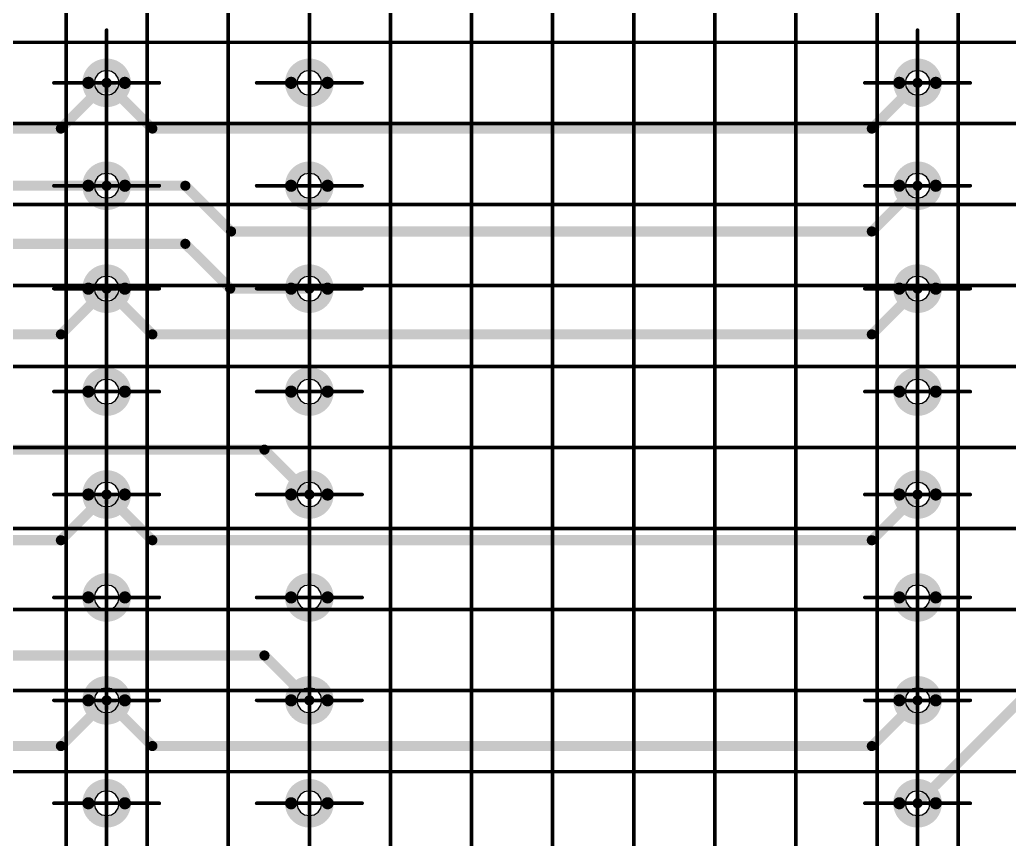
# Model space of a CAD drawing. Header units: millimetres. Extents: x 0 to 841, y 0 to 2540.
# Drawn here: x 732.72 to 781.52, y 2279.67 to 2320.11 of the extents above; entities that cross this region are included whole.
import ezdxf

# ---------------------------------------------------------------- set-up
doc = ezdxf.new("R2010")
doc.units = ezdxf.units.MM
for name, color, linetype in [('Mechanical11', 56, 'Continuous'), ('Mechanical12', 56, 'Continuous'), ('Mechanical7', 56, 'Continuous'), ('Mechanical9', 56, 'Continuous')]:
    doc.layers.add(name, color=color, linetype=linetype)

# ---------------------------------------------------------------- blocks, each defined once
blk = doc.blocks.new('BOASVIEW______B______L_____2__2_32_1_B_3')
at = {"layer": 'Mechanical11'}
for p, q in [((-297.766, -29.875), (-298, -29.828)), ((-298, -29.828), (-298, -30.44)), ((-297.567, -30.007), (-297.766, -29.875)), ((-297.435, -30.206), (-297.567, -30.007)), ((-297.388, -30.44), (-297.435, -30.206)), ((-267.766, -29.875), (-268, -29.828)), ((-268, -29.828), (-268, -30.44)), ((-267.567, -30.007), (-267.766, -29.875)), ((-267.435, -30.206), (-267.567, -30.007)), ((-267.388, -30.44), (-267.435, -30.206)), ((-257.766, -29.875), (-258, -29.828)), ((-258, -29.828), (-258, -30.44)), ((-257.567, -30.007), (-257.766, -29.875)), ((-257.435, -30.206), (-257.567, -30.007)), ((-257.388, -30.44), (-257.435, -30.206)), ((-298, -30.44), (-297.388, -30.44)), ((-298, -30.44), (-298, -31.052)), ((-297.388, -30.44), (-298, -30.44)), ((-297.567, -30.873), (-297.435, -30.674)), ((-297.435, -30.674), (-297.388, -30.44)), ((-268, -30.44), (-267.388, -30.44)), ((-268, -30.44), (-268, -31.052)), ((-267.388, -30.44), (-268, -30.44)), ((-267.567, -30.873), (-267.435, -30.674)), ((-267.435, -30.674), (-267.388, -30.44)), ((-258, -30.44), (-257.388, -30.44)), ((-258, -30.44), (-258, -31.052)), ((-257.388, -30.44), (-258, -30.44)), ((-257.567, -30.873), (-257.435, -30.674)), ((-257.435, -30.674), (-257.388, -30.44)), ((-298, -31.052), (-297.766, -31.005)), ((-297.766, -31.005), (-297.567, -30.873)), ((-268, -31.052), (-267.766, -31.005)), ((-267.766, -31.005), (-267.567, -30.873)), ((-258, -31.052), (-257.766, -31.005)), ((-257.766, -31.005), (-257.567, -30.873)), ((-297.766, -34.955), (-298, -34.908)), ((-298, -34.908), (-298, -35.52)), ((-297.567, -35.087), (-297.766, -34.955)), ((-297.435, -35.286), (-297.567, -35.087)), ((-267.766, -34.955), (-268, -34.908)), ((-268, -34.908), (-268, -35.52)), ((-267.567, -35.087), (-267.766, -34.955)), ((-267.435, -35.286), (-267.567, -35.087)), ((-257.766, -34.955), (-258, -34.908)), ((-258, -34.908), (-258, -35.52)), ((-257.567, -35.087), (-257.766, -34.955)), ((-257.435, -35.286), (-257.567, -35.087)), ((-298, -35.52), (-297.388, -35.52)), ((-298, -35.52), (-298, -36.132)), ((-297.388, -35.52), (-298, -35.52)), ((-297.388, -35.52), (-297.435, -35.286)), ((-297.435, -35.754), (-297.388, -35.52)), ((-268, -35.52), (-267.388, -35.52)), ((-268, -35.52), (-268, -36.132)), ((-267.388, -35.52), (-268, -35.52)), ((-267.388, -35.52), (-267.435, -35.286)), ((-267.435, -35.754), (-267.388, -35.52)), ((-258, -35.52), (-257.388, -35.52)), ((-258, -35.52), (-258, -36.132)), ((-257.388, -35.52), (-258, -35.52)), ((-257.388, -35.52), (-257.435, -35.286)), ((-257.435, -35.754), (-257.388, -35.52)), ((-298, -36.132), (-297.766, -36.085)), ((-297.766, -36.085), (-297.567, -35.953)), ((-297.567, -35.953), (-297.435, -35.754)), ((-268, -36.132), (-267.766, -36.085)), ((-267.766, -36.085), (-267.567, -35.953)), ((-267.567, -35.953), (-267.435, -35.754)), ((-258, -36.132), (-257.766, -36.085)), ((-257.766, -36.085), (-257.567, -35.953)), ((-257.567, -35.953), (-257.435, -35.754)), ((-297.766, -40.035), (-298, -39.988)), ((-298, -39.988), (-298, -40.6)), ((-267.766, -40.035), (-268, -39.988)), ((-268, -39.988), (-268, -40.6)), ((-257.766, -40.035), (-258, -39.988)), ((-258, -39.988), (-258, -40.6)), ((-297.567, -40.167), (-297.766, -40.035)), ((-297.435, -40.366), (-297.567, -40.167)), ((-297.388, -40.6), (-297.435, -40.366)), ((-267.567, -40.167), (-267.766, -40.035)), ((-267.435, -40.366), (-267.567, -40.167)), ((-267.388, -40.6), (-267.435, -40.366)), ((-257.567, -40.167), (-257.766, -40.035)), ((-257.435, -40.366), (-257.567, -40.167)), ((-257.388, -40.6), (-257.435, -40.366)), ((-298, -40.6), (-297.388, -40.6)), ((-298, -40.6), (-298, -41.212)), ((-297.388, -40.6), (-298, -40.6)), ((-297.567, -41.033), (-297.435, -40.834)), ((-297.435, -40.834), (-297.388, -40.6)), ((-268, -40.6), (-267.388, -40.6)), ((-268, -40.6), (-268, -41.212)), ((-267.388, -40.6), (-268, -40.6)), ((-267.567, -41.033), (-267.435, -40.834)), ((-267.435, -40.834), (-267.388, -40.6)), ((-258, -40.6), (-257.388, -40.6)), ((-258, -40.6), (-258, -41.212)), ((-257.388, -40.6), (-258, -40.6)), ((-257.567, -41.033), (-257.435, -40.834)), ((-257.435, -40.834), (-257.388, -40.6)), ((-298, -41.212), (-297.766, -41.165)), ((-297.766, -41.165), (-297.567, -41.033)), ((-268, -41.212), (-267.766, -41.165)), ((-267.766, -41.165), (-267.567, -41.033)), ((-258, -41.212), (-257.766, -41.165)), ((-257.766, -41.165), (-257.567, -41.033)), ((-297.766, -45.115), (-298, -45.068)), ((-298, -45.068), (-298, -45.68)), ((-297.567, -45.247), (-297.766, -45.115)), ((-297.435, -45.446), (-297.567, -45.247)), ((-267.766, -45.115), (-268, -45.068)), ((-268, -45.068), (-268, -45.68)), ((-267.567, -45.247), (-267.766, -45.115)), ((-267.435, -45.446), (-267.567, -45.247)), ((-257.766, -45.115), (-258, -45.068)), ((-258, -45.068), (-258, -45.68)), ((-257.567, -45.247), (-257.766, -45.115)), ((-257.435, -45.446), (-257.567, -45.247)), ((-298, -45.68), (-297.388, -45.68)), ((-298, -45.68), (-298, -46.292)), ((-297.388, -45.68), (-298, -45.68)), ((-297.388, -45.68), (-297.435, -45.446)), ((-297.435, -45.914), (-297.388, -45.68)), ((-268, -45.68), (-267.388, -45.68)), ((-268, -45.68), (-268, -46.292)), ((-267.388, -45.68), (-268, -45.68)), ((-267.388, -45.68), (-267.435, -45.446)), ((-267.435, -45.914), (-267.388, -45.68)), ((-258, -45.68), (-257.388, -45.68)), ((-258, -45.68), (-258, -46.292)), ((-257.388, -45.68), (-258, -45.68)), ((-257.388, -45.68), (-257.435, -45.446)), ((-257.435, -45.914), (-257.388, -45.68)), ((-298, -46.292), (-297.766, -46.245)), ((-297.766, -46.245), (-297.567, -46.113)), ((-297.567, -46.113), (-297.435, -45.914)), ((-268, -46.292), (-267.766, -46.245)), ((-267.766, -46.245), (-267.567, -46.113)), ((-267.567, -46.113), (-267.435, -45.914)), ((-258, -46.292), (-257.766, -46.245)), ((-257.766, -46.245), (-257.567, -46.113)), ((-257.567, -46.113), (-257.435, -45.914)), ((-297.766, -50.195), (-298, -50.148)), ((-298, -50.148), (-298, -50.76)), ((-297.567, -50.327), (-297.766, -50.195)), ((-267.766, -50.195), (-268, -50.148)), ((-268, -50.148), (-268, -50.76)), ((-267.567, -50.327), (-267.766, -50.195)), ((-257.766, -50.195), (-258, -50.148)), ((-258, -50.148), (-258, -50.76)), ((-257.567, -50.327), (-257.766, -50.195)), ((-297.435, -50.526), (-297.567, -50.327)), ((-297.388, -50.76), (-297.435, -50.526)), ((-267.435, -50.526), (-267.567, -50.327)), ((-267.388, -50.76), (-267.435, -50.526)), ((-257.435, -50.526), (-257.567, -50.327)), ((-257.388, -50.76), (-257.435, -50.526)), ((-298, -50.76), (-297.388, -50.76)), ((-298, -50.76), (-298, -51.372)), ((-297.388, -50.76), (-298, -50.76)), ((-297.766, -51.325), (-297.567, -51.193)), ((-297.567, -51.193), (-297.435, -50.994)), ((-297.435, -50.994), (-297.388, -50.76)), ((-268, -50.76), (-267.388, -50.76)), ((-268, -50.76), (-268, -51.372)), ((-267.388, -50.76), (-268, -50.76)), ((-267.766, -51.325), (-267.567, -51.193)), ((-267.567, -51.193), (-267.435, -50.994)), ((-267.435, -50.994), (-267.388, -50.76)), ((-258, -50.76), (-257.388, -50.76)), ((-258, -50.76), (-258, -51.372)), ((-257.388, -50.76), (-258, -50.76)), ((-257.766, -51.325), (-257.567, -51.193)), ((-257.567, -51.193), (-257.435, -50.994)), ((-257.435, -50.994), (-257.388, -50.76)), ((-298, -51.372), (-297.766, -51.325)), ((-268, -51.372), (-267.766, -51.325)), ((-258, -51.372), (-257.766, -51.325)), ((-297.766, -55.275), (-298, -55.228)), ((-298, -55.228), (-298, -55.84)), ((-297.567, -55.407), (-297.766, -55.275)), ((-297.435, -55.606), (-297.567, -55.407)), ((-297.388, -55.84), (-297.435, -55.606)), ((-267.766, -55.275), (-268, -55.228)), ((-268, -55.228), (-268, -55.84)), ((-267.567, -55.407), (-267.766, -55.275)), ((-267.435, -55.606), (-267.567, -55.407)), ((-267.388, -55.84), (-267.435, -55.606)), ((-257.766, -55.275), (-258, -55.228)), ((-258, -55.228), (-258, -55.84)), ((-257.567, -55.407), (-257.766, -55.275)), ((-257.435, -55.606), (-257.567, -55.407)), ((-257.388, -55.84), (-257.435, -55.606)), ((-298, -55.84), (-297.388, -55.84)), ((-298, -55.84), (-298, -56.452)), ((-297.388, -55.84), (-298, -55.84)), ((-297.567, -56.273), (-297.435, -56.074)), ((-297.435, -56.074), (-297.388, -55.84)), ((-268, -55.84), (-267.388, -55.84)), ((-268, -55.84), (-268, -56.452)), ((-267.388, -55.84), (-268, -55.84)), ((-267.567, -56.273), (-267.435, -56.074)), ((-267.435, -56.074), (-267.388, -55.84)), ((-258, -55.84), (-257.388, -55.84)), ((-258, -55.84), (-258, -56.452)), ((-257.388, -55.84), (-258, -55.84)), ((-257.567, -56.273), (-257.435, -56.074)), ((-257.435, -56.074), (-257.388, -55.84)), ((-298, -56.452), (-297.766, -56.405)), ((-297.766, -56.405), (-297.567, -56.273)), ((-268, -56.452), (-267.766, -56.405)), ((-267.766, -56.405), (-267.567, -56.273)), ((-258, -56.452), (-257.766, -56.405)), ((-257.766, -56.405), (-257.567, -56.273)), ((-297.766, -60.355), (-298, -60.308)), ((-298, -60.308), (-298, -60.92)), ((-297.567, -60.487), (-297.766, -60.355)), ((-297.435, -60.686), (-297.567, -60.487)), ((-267.766, -60.355), (-268, -60.308)), ((-268, -60.308), (-268, -60.92)), ((-267.567, -60.487), (-267.766, -60.355)), ((-267.435, -60.686), (-267.567, -60.487)), ((-257.766, -60.355), (-258, -60.308)), ((-258, -60.308), (-258, -60.92)), ((-257.567, -60.487), (-257.766, -60.355)), ((-257.435, -60.686), (-257.567, -60.487)), ((-298, -60.92), (-297.388, -60.92)), ((-298, -60.92), (-298, -61.532)), ((-297.388, -60.92), (-298, -60.92)), ((-297.388, -60.92), (-297.435, -60.686)), ((-297.435, -61.154), (-297.388, -60.92)), ((-268, -60.92), (-267.388, -60.92)), ((-268, -60.92), (-268, -61.532)), ((-267.388, -60.92), (-268, -60.92)), ((-267.388, -60.92), (-267.435, -60.686)), ((-267.435, -61.154), (-267.388, -60.92)), ((-258, -60.92), (-257.388, -60.92)), ((-258, -60.92), (-258, -61.532)), ((-257.388, -60.92), (-258, -60.92)), ((-257.388, -60.92), (-257.435, -60.686)), ((-257.435, -61.154), (-257.388, -60.92)), ((-298, -61.532), (-297.766, -61.485)), ((-297.766, -61.485), (-297.567, -61.353)), ((-297.567, -61.353), (-297.435, -61.154)), ((-268, -61.532), (-267.766, -61.485)), ((-267.766, -61.485), (-267.567, -61.353)), ((-267.567, -61.353), (-267.435, -61.154)), ((-258, -61.532), (-257.766, -61.485)), ((-257.766, -61.485), (-257.567, -61.353)), ((-257.567, -61.353), (-257.435, -61.154)), ((-297.766, -65.435), (-298, -65.388)), ((-298, -65.388), (-298, -66)), ((-267.766, -65.435), (-268, -65.388)), ((-268, -65.388), (-268, -66)), ((-257.766, -65.435), (-258, -65.388)), ((-258, -65.388), (-258, -66)), ((-297.567, -65.567), (-297.766, -65.435)), ((-297.435, -65.766), (-297.567, -65.567)), ((-297.388, -66), (-297.435, -65.766)), ((-267.567, -65.567), (-267.766, -65.435)), ((-267.435, -65.766), (-267.567, -65.567)), ((-267.388, -66), (-267.435, -65.766)), ((-257.567, -65.567), (-257.766, -65.435)), ((-257.435, -65.766), (-257.567, -65.567)), ((-257.388, -66), (-257.435, -65.766)), ((-298, -66), (-297.388, -66)), ((-298, -66), (-298, -66.612)), ((-297.388, -66), (-298, -66)), ((-297.567, -66.433), (-297.435, -66.234)), ((-297.435, -66.234), (-297.388, -66)), ((-268, -66), (-267.388, -66)), ((-268, -66), (-268, -66.612)), ((-267.388, -66), (-268, -66)), ((-267.567, -66.433), (-267.435, -66.234)), ((-267.435, -66.234), (-267.388, -66)), ((-258, -66), (-257.388, -66)), ((-258, -66), (-258, -66.612)), ((-257.388, -66), (-258, -66)), ((-257.567, -66.433), (-257.435, -66.234)), ((-257.435, -66.234), (-257.388, -66)), ((-298, -66.612), (-297.766, -66.565)), ((-297.766, -66.565), (-297.567, -66.433)), ((-268, -66.612), (-267.766, -66.565)), ((-267.766, -66.565), (-267.567, -66.433)), ((-258, -66.612), (-257.766, -66.565)), ((-257.766, -66.565), (-257.567, -66.433))]:
    blk.add_line(p, q, dxfattribs=at)
at = {"layer": 'Mechanical12'}
for p, q in [((-298.565, -30.206), (-298.612, -30.44)), ((-298.433, -30.007), (-298.565, -30.206)), ((-298.234, -29.875), (-298.433, -30.007)), ((-298, -29.828), (-298.234, -29.875)), ((-298, -30.44), (-298, -29.828)), ((-268.565, -30.206), (-268.612, -30.44)), ((-268.433, -30.007), (-268.565, -30.206)), ((-268.234, -29.875), (-268.433, -30.007)), ((-268, -29.828), (-268.234, -29.875)), ((-268, -30.44), (-268, -29.828)), ((-258.565, -30.206), (-258.612, -30.44)), ((-258.433, -30.007), (-258.565, -30.206)), ((-258.234, -29.875), (-258.433, -30.007)), ((-258, -29.828), (-258.234, -29.875)), ((-258, -30.44), (-258, -29.828)), ((-298.612, -30.44), (-298, -30.44)), ((-298, -30.44), (-298.612, -30.44)), ((-298.612, -30.44), (-298.565, -30.674)), ((-298.565, -30.674), (-298.433, -30.873)), ((-298, -31.052), (-298, -30.44)), ((-268.612, -30.44), (-268, -30.44)), ((-268, -30.44), (-268.612, -30.44)), ((-268.612, -30.44), (-268.565, -30.674)), ((-268.565, -30.674), (-268.433, -30.873)), ((-268, -31.052), (-268, -30.44)), ((-258.612, -30.44), (-258, -30.44)), ((-258, -30.44), (-258.612, -30.44)), ((-258.612, -30.44), (-258.565, -30.674)), ((-258.565, -30.674), (-258.433, -30.873)), ((-258, -31.052), (-258, -30.44)), ((-298.433, -30.873), (-298.234, -31.005)), ((-298.234, -31.005), (-298, -31.052)), ((-268.433, -30.873), (-268.234, -31.005)), ((-268.234, -31.005), (-268, -31.052)), ((-258.433, -30.873), (-258.234, -31.005)), ((-258.234, -31.005), (-258, -31.052)), ((-298.433, -35.087), (-298.565, -35.286)), ((-298.234, -34.955), (-298.433, -35.087)), ((-298, -34.908), (-298.234, -34.955)), ((-298, -35.52), (-298, -34.908)), ((-268.433, -35.087), (-268.565, -35.286)), ((-268.234, -34.955), (-268.433, -35.087)), ((-268, -34.908), (-268.234, -34.955)), ((-268, -35.52), (-268, -34.908)), ((-258.433, -35.087), (-258.565, -35.286)), ((-258.234, -34.955), (-258.433, -35.087)), ((-258, -34.908), (-258.234, -34.955)), ((-258, -35.52), (-258, -34.908)), ((-298.565, -35.286), (-298.612, -35.52)), ((-298.612, -35.52), (-298, -35.52)), ((-298, -35.52), (-298.612, -35.52)), ((-298.612, -35.52), (-298.565, -35.754)), ((-298, -36.132), (-298, -35.52)), ((-268.565, -35.286), (-268.612, -35.52)), ((-268.612, -35.52), (-268, -35.52)), ((-268, -35.52), (-268.612, -35.52)), ((-268.612, -35.52), (-268.565, -35.754)), ((-268, -36.132), (-268, -35.52)), ((-258.565, -35.286), (-258.612, -35.52)), ((-258.612, -35.52), (-258, -35.52)), ((-258, -35.52), (-258.612, -35.52)), ((-258.612, -35.52), (-258.565, -35.754)), ((-258, -36.132), (-258, -35.52)), ((-298.565, -35.754), (-298.433, -35.953)), ((-298.433, -35.953), (-298.234, -36.085)), ((-298.234, -36.085), (-298, -36.132)), ((-268.565, -35.754), (-268.433, -35.953)), ((-268.433, -35.953), (-268.234, -36.085)), ((-268.234, -36.085), (-268, -36.132)), ((-258.565, -35.754), (-258.433, -35.953)), ((-258.433, -35.953), (-258.234, -36.085)), ((-258.234, -36.085), (-258, -36.132)), ((-298, -39.988), (-298.234, -40.035)), ((-298, -40.6), (-298, -39.988)), ((-268, -39.988), (-268.234, -40.035)), ((-268, -40.6), (-268, -39.988)), ((-258, -39.988), (-258.234, -40.035)), ((-258, -40.6), (-258, -39.988)), ((-298.565, -40.366), (-298.612, -40.6)), ((-298.433, -40.167), (-298.565, -40.366)), ((-298.234, -40.035), (-298.433, -40.167)), ((-268.565, -40.366), (-268.612, -40.6)), ((-268.433, -40.167), (-268.565, -40.366)), ((-268.234, -40.035), (-268.433, -40.167)), ((-258.565, -40.366), (-258.612, -40.6)), ((-258.433, -40.167), (-258.565, -40.366)), ((-258.234, -40.035), (-258.433, -40.167)), ((-298.612, -40.6), (-298, -40.6)), ((-298, -40.6), (-298.612, -40.6)), ((-298.612, -40.6), (-298.565, -40.834)), ((-298.565, -40.834), (-298.433, -41.033)), ((-298, -41.212), (-298, -40.6)), ((-268.612, -40.6), (-268, -40.6)), ((-268, -40.6), (-268.612, -40.6)), ((-268.612, -40.6), (-268.565, -40.834)), ((-268.565, -40.834), (-268.433, -41.033)), ((-268, -41.212), (-268, -40.6)), ((-258.612, -40.6), (-258, -40.6)), ((-258, -40.6), (-258.612, -40.6)), ((-258.612, -40.6), (-258.565, -40.834)), ((-258.565, -40.834), (-258.433, -41.033)), ((-258, -41.212), (-258, -40.6)), ((-298.433, -41.033), (-298.234, -41.165)), ((-298.234, -41.165), (-298, -41.212)), ((-268.433, -41.033), (-268.234, -41.165)), ((-268.234, -41.165), (-268, -41.212)), ((-258.433, -41.033), (-258.234, -41.165)), ((-258.234, -41.165), (-258, -41.212)), ((-298.433, -45.247), (-298.565, -45.446)), ((-298.234, -45.115), (-298.433, -45.247)), ((-298, -45.068), (-298.234, -45.115)), ((-298, -45.68), (-298, -45.068)), ((-268.433, -45.247), (-268.565, -45.446)), ((-268.234, -45.115), (-268.433, -45.247)), ((-268, -45.068), (-268.234, -45.115)), ((-268, -45.68), (-268, -45.068)), ((-258.433, -45.247), (-258.565, -45.446)), ((-258.234, -45.115), (-258.433, -45.247)), ((-258, -45.068), (-258.234, -45.115)), ((-258, -45.68), (-258, -45.068)), ((-298.565, -45.446), (-298.612, -45.68)), ((-298.612, -45.68), (-298, -45.68)), ((-298, -45.68), (-298.612, -45.68)), ((-298.612, -45.68), (-298.565, -45.914)), ((-298, -46.292), (-298, -45.68)), ((-268.565, -45.446), (-268.612, -45.68)), ((-268.612, -45.68), (-268, -45.68)), ((-268, -45.68), (-268.612, -45.68)), ((-268.612, -45.68), (-268.565, -45.914)), ((-268, -46.292), (-268, -45.68)), ((-258.565, -45.446), (-258.612, -45.68)), ((-258.612, -45.68), (-258, -45.68)), ((-258, -45.68), (-258.612, -45.68)), ((-258.612, -45.68), (-258.565, -45.914)), ((-258, -46.292), (-258, -45.68)), ((-298.565, -45.914), (-298.433, -46.113)), ((-298.433, -46.113), (-298.234, -46.245)), ((-298.234, -46.245), (-298, -46.292)), ((-268.565, -45.914), (-268.433, -46.113)), ((-268.433, -46.113), (-268.234, -46.245)), ((-268.234, -46.245), (-268, -46.292)), ((-258.565, -45.914), (-258.433, -46.113)), ((-258.433, -46.113), (-258.234, -46.245)), ((-258.234, -46.245), (-258, -46.292)), ((-298.234, -50.195), (-298.433, -50.327)), ((-298, -50.148), (-298.234, -50.195)), ((-298, -50.76), (-298, -50.148)), ((-268.234, -50.195), (-268.433, -50.327)), ((-268, -50.148), (-268.234, -50.195)), ((-268, -50.76), (-268, -50.148)), ((-258.234, -50.195), (-258.433, -50.327)), ((-258, -50.148), (-258.234, -50.195)), ((-258, -50.76), (-258, -50.148)), ((-298.565, -50.526), (-298.612, -50.76)), ((-298.433, -50.327), (-298.565, -50.526)), ((-268.565, -50.526), (-268.612, -50.76)), ((-268.433, -50.327), (-268.565, -50.526)), ((-258.565, -50.526), (-258.612, -50.76)), ((-258.433, -50.327), (-258.565, -50.526)), ((-298.612, -50.76), (-298, -50.76)), ((-298, -50.76), (-298.612, -50.76)), ((-298.612, -50.76), (-298.565, -50.994)), ((-298.565, -50.994), (-298.433, -51.193)), ((-298.433, -51.193), (-298.234, -51.325)), ((-298, -51.372), (-298, -50.76)), ((-268.612, -50.76), (-268, -50.76)), ((-268, -50.76), (-268.612, -50.76)), ((-268.612, -50.76), (-268.565, -50.994)), ((-268.565, -50.994), (-268.433, -51.193)), ((-268.433, -51.193), (-268.234, -51.325)), ((-268, -51.372), (-268, -50.76)), ((-258.612, -50.76), (-258, -50.76)), ((-258, -50.76), (-258.612, -50.76)), ((-258.612, -50.76), (-258.565, -50.994)), ((-258.565, -50.994), (-258.433, -51.193)), ((-258.433, -51.193), (-258.234, -51.325)), ((-258, -51.372), (-258, -50.76)), ((-298.234, -51.325), (-298, -51.372)), ((-268.234, -51.325), (-268, -51.372)), ((-258.234, -51.325), (-258, -51.372)), ((-298.565, -55.606), (-298.612, -55.84)), ((-298.433, -55.407), (-298.565, -55.606)), ((-298.234, -55.275), (-298.433, -55.407)), ((-298, -55.228), (-298.234, -55.275)), ((-298, -55.84), (-298, -55.228)), ((-268.565, -55.606), (-268.612, -55.84)), ((-268.433, -55.407), (-268.565, -55.606)), ((-268.234, -55.275), (-268.433, -55.407)), ((-268, -55.228), (-268.234, -55.275)), ((-268, -55.84), (-268, -55.228)), ((-258.565, -55.606), (-258.612, -55.84)), ((-258.433, -55.407), (-258.565, -55.606)), ((-258.234, -55.275), (-258.433, -55.407)), ((-258, -55.228), (-258.234, -55.275)), ((-258, -55.84), (-258, -55.228)), ((-298.612, -55.84), (-298, -55.84)), ((-298, -55.84), (-298.612, -55.84)), ((-298.612, -55.84), (-298.565, -56.074)), ((-298.565, -56.074), (-298.433, -56.273)), ((-298, -56.452), (-298, -55.84)), ((-268.612, -55.84), (-268, -55.84)), ((-268, -55.84), (-268.612, -55.84)), ((-268.612, -55.84), (-268.565, -56.074)), ((-268.565, -56.074), (-268.433, -56.273)), ((-268, -56.452), (-268, -55.84)), ((-258.612, -55.84), (-258, -55.84)), ((-258, -55.84), (-258.612, -55.84)), ((-258.612, -55.84), (-258.565, -56.074)), ((-258.565, -56.074), (-258.433, -56.273)), ((-258, -56.452), (-258, -55.84)), ((-298.433, -56.273), (-298.234, -56.405)), ((-298.234, -56.405), (-298, -56.452)), ((-268.433, -56.273), (-268.234, -56.405)), ((-268.234, -56.405), (-268, -56.452)), ((-258.433, -56.273), (-258.234, -56.405)), ((-258.234, -56.405), (-258, -56.452)), ((-298.433, -60.487), (-298.565, -60.686)), ((-298.234, -60.355), (-298.433, -60.487)), ((-298, -60.308), (-298.234, -60.355)), ((-298, -60.92), (-298, -60.308)), ((-268.433, -60.487), (-268.565, -60.686)), ((-268.234, -60.355), (-268.433, -60.487)), ((-268, -60.308), (-268.234, -60.355)), ((-268, -60.92), (-268, -60.308)), ((-258.433, -60.487), (-258.565, -60.686)), ((-258.234, -60.355), (-258.433, -60.487)), ((-258, -60.308), (-258.234, -60.355)), ((-258, -60.92), (-258, -60.308)), ((-298.565, -60.686), (-298.612, -60.92)), ((-298.612, -60.92), (-298, -60.92)), ((-298, -60.92), (-298.612, -60.92)), ((-298.612, -60.92), (-298.565, -61.154)), ((-298, -61.532), (-298, -60.92)), ((-268.565, -60.686), (-268.612, -60.92)), ((-268.612, -60.92), (-268, -60.92)), ((-268, -60.92), (-268.612, -60.92)), ((-268.612, -60.92), (-268.565, -61.154)), ((-268, -61.532), (-268, -60.92)), ((-258.565, -60.686), (-258.612, -60.92)), ((-258.612, -60.92), (-258, -60.92)), ((-258, -60.92), (-258.612, -60.92)), ((-258.612, -60.92), (-258.565, -61.154)), ((-258, -61.532), (-258, -60.92)), ((-298.565, -61.154), (-298.433, -61.353)), ((-298.433, -61.353), (-298.234, -61.485)), ((-298.234, -61.485), (-298, -61.532)), ((-268.565, -61.154), (-268.433, -61.353)), ((-268.433, -61.353), (-268.234, -61.485)), ((-268.234, -61.485), (-268, -61.532)), ((-258.565, -61.154), (-258.433, -61.353)), ((-258.433, -61.353), (-258.234, -61.485)), ((-258.234, -61.485), (-258, -61.532)), ((-298, -65.388), (-298.234, -65.435)), ((-298, -66), (-298, -65.388)), ((-268, -65.388), (-268.234, -65.435)), ((-268, -66), (-268, -65.388)), ((-258, -65.388), (-258.234, -65.435)), ((-258, -66), (-258, -65.388)), ((-298.565, -65.766), (-298.612, -66)), ((-298.433, -65.567), (-298.565, -65.766)), ((-298.234, -65.435), (-298.433, -65.567)), ((-268.565, -65.766), (-268.612, -66)), ((-268.433, -65.567), (-268.565, -65.766)), ((-268.234, -65.435), (-268.433, -65.567)), ((-258.565, -65.766), (-258.612, -66)), ((-258.433, -65.567), (-258.565, -65.766)), ((-258.234, -65.435), (-258.433, -65.567)), ((-298.612, -66), (-298, -66)), ((-298, -66), (-298.612, -66)), ((-298.612, -66), (-298.565, -66.234)), ((-298.565, -66.234), (-298.433, -66.433)), ((-298, -66.612), (-298, -66)), ((-268.612, -66), (-268, -66)), ((-268, -66), (-268.612, -66)), ((-268.612, -66), (-268.565, -66.234)), ((-268.565, -66.234), (-268.433, -66.433)), ((-268, -66.612), (-268, -66)), ((-258.612, -66), (-258, -66)), ((-258, -66), (-258.612, -66)), ((-258.612, -66), (-258.565, -66.234)), ((-258.565, -66.234), (-258.433, -66.433)), ((-258, -66.612), (-258, -66)), ((-298.433, -66.433), (-298.234, -66.565)), ((-298.234, -66.565), (-298, -66.612)), ((-268.433, -66.433), (-268.234, -66.565)), ((-268.234, -66.565), (-268, -66.612)), ((-258.433, -66.433), (-258.234, -66.565)), ((-258.234, -66.565), (-258, -66.612))]:
    blk.add_line(p, q, dxfattribs=at)
for points, const_width in [([(-297.1, -30.44, 1), (-298.9, -30.44, 1)], 0.6), ([(-267.1, -30.44, 1), (-268.9, -30.44, 1)], 0.6), ([(-257.1, -30.44, 1), (-258.9, -30.44, 1)], 0.6), ([(-299.05, -30.44, 1), (-298.75, -30.44, 1)], 0.3), ([(-298.125, -30.44, 1), (-297.875, -30.44, 1)], 0.25), ([(-297.25, -30.44, 1), (-296.95, -30.44, 1)], 0.3), ([(-269.05, -30.44, 1), (-268.75, -30.44, 1)], 0.3), ([(-267.25, -30.44, 1), (-266.95, -30.44, 1)], 0.3), ([(-259.05, -30.44, 1), (-258.75, -30.44, 1)], 0.3), ([(-257.25, -30.44, 1), (-256.95, -30.44, 1)], 0.3), ([(-295.869, -33.264, 1), (-295.619, -33.264, 1)], 0.25), ([(-295.869, -33.264, 1), (-295.619, -33.264, 1)], 0.25), ([(-260.381, -33.264, 1), (-260.131, -33.264, 1)], 0.25), ([(-260.381, -33.264, 1), (-260.131, -33.264, 1)], 0.25), ([(-255.869, -33.264, 1), (-255.619, -33.264, 1)], 0.25), ([(-255.869, -33.264, 1), (-255.619, -33.264, 1)], 0.25), ([(-297.1, -35.52, 1), (-298.9, -35.52, 1)], 0.6), ([(-267.1, -35.52, 1), (-268.9, -35.52, 1)], 0.6), ([(-257.1, -35.52, 1), (-258.9, -35.52, 1)], 0.6), ([(-299.05, -35.52, 1), (-298.75, -35.52, 1)], 0.3), ([(-298.125, -35.52, 1), (-297.875, -35.52, 1)], 0.25), ([(-297.25, -35.52, 1), (-296.95, -35.52, 1)], 0.3), ([(-269.05, -35.52, 1), (-268.75, -35.52, 1)], 0.3), ([(-268.125, -35.52, 1), (-267.875, -35.52, 1)], 0.25), ([(-267.25, -35.52, 1), (-266.95, -35.52, 1)], 0.3), ([(-259.05, -35.52, 1), (-258.75, -35.52, 1)], 0.3), ([(-258.125, -35.52, 1), (-257.875, -35.52, 1)], 0.25), ([(-258.125, -35.52, 1), (-257.875, -35.52, 1)], 0.25), ([(-257.25, -35.52, 1), (-256.95, -35.52, 1)], 0.3), ([(-265.911, -37.734, 1), (-265.661, -37.734, 1)], 0.25), ([(-265.911, -37.734, 1), (-265.661, -37.734, 1)], 0.25), ([(-297.1, -40.6, 1), (-298.9, -40.6, 1)], 0.6), ([(-267.1, -40.6, 1), (-268.9, -40.6, 1)], 0.6), ([(-257.1, -40.6, 1), (-258.9, -40.6, 1)], 0.6), ([(-299.05, -40.6, 1), (-298.75, -40.6, 1)], 0.3), ([(-297.25, -40.6, 1), (-296.95, -40.6, 1)], 0.3), ([(-269.05, -40.6, 1), (-268.75, -40.6, 1)], 0.3), ([(-267.25, -40.6, 1), (-266.95, -40.6, 1)], 0.3), ([(-259.05, -40.6, 1), (-258.75, -40.6, 1)], 0.3), ([(-257.25, -40.6, 1), (-256.95, -40.6, 1)], 0.3), ([(-295.869, -43.424, 1), (-295.619, -43.424, 1)], 0.25), ([(-295.869, -43.424, 1), (-295.619, -43.424, 1)], 0.25), ([(-260.381, -43.424, 1), (-260.131, -43.424, 1)], 0.25), ([(-260.381, -43.424, 1), (-260.131, -43.424, 1)], 0.25), ([(-255.869, -43.424, 1), (-255.619, -43.424, 1)], 0.25), ([(-255.869, -43.424, 1), (-255.619, -43.424, 1)], 0.25), ([(-297.1, -45.68, 1), (-298.9, -45.68, 1)], 0.6), ([(-267.1, -45.68, 1), (-268.9, -45.68, 1)], 0.6), ([(-257.1, -45.68, 1), (-258.9, -45.68, 1)], 0.6), ([(-299.05, -45.68, 1), (-298.75, -45.68, 1)], 0.3), ([(-297.25, -45.68, 1), (-296.95, -45.68, 1)], 0.3), ([(-269.05, -45.68, 1), (-268.75, -45.68, 1)], 0.3), ([(-267.25, -45.68, 1), (-266.95, -45.68, 1)], 0.3), ([(-259.05, -45.68, 1), (-258.75, -45.68, 1)], 0.3), ([(-257.25, -45.68, 1), (-256.95, -45.68, 1)], 0.3), ([(-298.125, -45.68, 1), (-297.875, -45.68, 1)], 0.25), ([(-268.125, -45.68, 1), (-267.875, -45.68, 1)], 0.25), ([(-258.125, -45.68, 1), (-257.875, -45.68, 1)], 0.25), ([(-258.125, -45.68, 1), (-257.875, -45.68, 1)], 0.25), ([(-265.911, -47.894, 1), (-265.661, -47.894, 1)], 0.25), ([(-265.911, -47.894, 1), (-265.661, -47.894, 1)], 0.25), ([(-297.1, -50.76, 1), (-298.9, -50.76, 1)], 0.6), ([(-267.1, -50.76, 1), (-268.9, -50.76, 1)], 0.6), ([(-257.1, -50.76, 1), (-258.9, -50.76, 1)], 0.6), ([(-299.05, -50.76, 1), (-298.75, -50.76, 1)], 0.3), ([(-297.25, -50.76, 1), (-296.95, -50.76, 1)], 0.3), ([(-269.05, -50.76, 1), (-268.75, -50.76, 1)], 0.3), ([(-267.25, -50.76, 1), (-266.95, -50.76, 1)], 0.3), ([(-259.05, -50.76, 1), (-258.75, -50.76, 1)], 0.3), ([(-257.25, -50.76, 1), (-256.95, -50.76, 1)], 0.3), ([(-295.869, -53.584, 1), (-295.619, -53.584, 1)], 0.25), ([(-295.869, -53.584, 1), (-295.619, -53.584, 1)], 0.25), ([(-260.381, -53.584, 1), (-260.131, -53.584, 1)], 0.25), ([(-260.381, -53.584, 1), (-260.131, -53.584, 1)], 0.25), ([(-255.869, -53.584, 1), (-255.619, -53.584, 1)], 0.25), ([(-255.869, -53.584, 1), (-255.619, -53.584, 1)], 0.25), ([(-297.1, -55.84, 1), (-298.9, -55.84, 1)], 0.6), ([(-267.1, -55.84, 1), (-268.9, -55.84, 1)], 0.6), ([(-257.1, -55.84, 1), (-258.9, -55.84, 1)], 0.6), ([(-299.05, -55.84, 1), (-298.75, -55.84, 1)], 0.3), ([(-298.125, -55.84, 1), (-297.875, -55.84, 1)], 0.25), ([(-297.25, -55.84, 1), (-296.95, -55.84, 1)], 0.3), ([(-269.05, -55.84, 1), (-268.75, -55.84, 1)], 0.3), ([(-268.125, -55.84, 1), (-267.875, -55.84, 1)], 0.25), ([(-267.25, -55.84, 1), (-266.95, -55.84, 1)], 0.3), ([(-264.221, -55.84, 1), (-263.971, -55.84, 1)], 0.25), ([(-264.221, -55.84, 1), (-263.971, -55.84, 1)], 0.25), ([(-259.05, -55.84, 1), (-258.75, -55.84, 1)], 0.3), ([(-258.125, -55.84, 1), (-257.875, -55.84, 1)], 0.25), ([(-258.125, -55.84, 1), (-257.875, -55.84, 1)], 0.25), ([(-257.25, -55.84, 1), (-256.95, -55.84, 1)], 0.3), ([(-262.007, -58.054, 1), (-261.757, -58.054, 1)], 0.25), ([(-262.007, -58.054, 1), (-261.757, -58.054, 1)], 0.25), ([(-295.869, -58.664, 1), (-295.619, -58.664, 1)], 0.25), ([(-295.869, -58.664, 1), (-295.619, -58.664, 1)], 0.25), ([(-264.264, -58.664, 1), (-264.014, -58.664, 1)], 0.25), ([(-264.264, -58.664, 1), (-264.014, -58.664, 1)], 0.25), ([(-297.1, -60.92, 1), (-298.9, -60.92, 1)], 0.6), ([(-267.1, -60.92, 1), (-268.9, -60.92, 1)], 0.6), ([(-257.1, -60.92, 1), (-258.9, -60.92, 1)], 0.6), ([(-299.05, -60.92, 1), (-298.75, -60.92, 1)], 0.3), ([(-298.125, -60.92, 1), (-297.875, -60.92, 1)], 0.25), ([(-297.25, -60.92, 1), (-296.95, -60.92, 1)], 0.3), ([(-269.05, -60.92, 1), (-268.75, -60.92, 1)], 0.3), ([(-267.25, -60.92, 1), (-266.95, -60.92, 1)], 0.3), ([(-262.007, -60.92, 1), (-261.757, -60.92, 1)], 0.25), ([(-262.007, -60.92, 1), (-261.757, -60.92, 1)], 0.25), ([(-259.05, -60.92, 1), (-258.75, -60.92, 1)], 0.3), ([(-258.125, -60.92, 1), (-257.875, -60.92, 1)], 0.25), ([(-258.125, -60.92, 1), (-257.875, -60.92, 1)], 0.25), ([(-257.25, -60.92, 1), (-256.95, -60.92, 1)], 0.3), ([(-295.869, -63.744, 1), (-295.619, -63.744, 1)], 0.25), ([(-295.869, -63.744, 1), (-295.619, -63.744, 1)], 0.25), ([(-260.381, -63.744, 1), (-260.131, -63.744, 1)], 0.25), ([(-260.381, -63.744, 1), (-260.131, -63.744, 1)], 0.25), ([(-255.869, -63.744, 1), (-255.619, -63.744, 1)], 0.25), ([(-255.869, -63.744, 1), (-255.619, -63.744, 1)], 0.25), ([(-297.1, -66, 1), (-298.9, -66, 1)], 0.6), ([(-267.1, -66, 1), (-268.9, -66, 1)], 0.6), ([(-257.1, -66, 1), (-258.9, -66, 1)], 0.6), ([(-299.05, -66, 1), (-298.75, -66, 1)], 0.3), ([(-298.125, -66, 1), (-297.875, -66, 1)], 0.25), ([(-297.25, -66, 1), (-296.95, -66, 1)], 0.3), ([(-269.05, -66, 1), (-268.75, -66, 1)], 0.3), ([(-267.25, -66, 1), (-266.95, -66, 1)], 0.3), ([(-259.05, -66, 1), (-258.75, -66, 1)], 0.3), ([(-258.125, -66, 1), (-257.875, -66, 1)], 0.25), ([(-258.125, -66, 1), (-257.875, -66, 1)], 0.25), ([(-257.25, -66, 1), (-256.95, -66, 1)], 0.3)]:
    blk.add_lwpolyline(points, format="xyb", close=True, dxfattribs=dict(at, const_width=const_width))
at = {"layer": 'Mechanical12', "const_width": 0.5}
for points in [[(-298, -30.44), (-305.215, -37.655)], [(-295.744, -33.264), (-298, -35.52)], [(-260.256, -33.264), (-295.744, -33.264)], [(-258, -35.52), (-260.256, -33.264)], [(-255.744, -33.264), (-258, -35.52)], [(-220.256, -33.264), (-255.744, -33.264)], [(-265.786, -37.734), (-268, -35.52)], [(-230.214, -37.734), (-265.786, -37.734)], [(-295.744, -43.424), (-298, -45.68)], [(-260.256, -43.424), (-295.744, -43.424)], [(-258, -45.68), (-260.256, -43.424)], [(-255.744, -43.424), (-258, -45.68)], [(-220.256, -43.424), (-255.744, -43.424)], [(-265.786, -47.894), (-268, -45.68)], [(-230.214, -47.894), (-265.786, -47.894)], [(-295.744, -53.584), (-298, -55.84)], [(-260.256, -53.584), (-295.744, -53.584)], [(-258, -55.84), (-260.256, -53.584)], [(-255.744, -53.584), (-258, -55.84)], [(-220.256, -53.584), (-255.744, -53.584)], [(-264.096, -55.84), (-268, -55.84)], [(-261.882, -58.054), (-264.096, -55.84)], [(-244.132, -58.054), (-261.882, -58.054)], [(-295.744, -58.664), (-298, -60.92)], [(-264.139, -58.664), (-295.744, -58.664)], [(-261.882, -60.92), (-264.139, -58.664)], [(-258, -60.92), (-261.882, -60.92)], [(-244.124, -60.92), (-258, -60.92)], [(-295.744, -63.744), (-298, -66)], [(-260.256, -63.744), (-295.744, -63.744)], [(-258, -66), (-260.256, -63.744)], [(-255.744, -63.744), (-258, -66)], [(-220.256, -63.744), (-255.744, -63.744)]]:
    blk.add_lwpolyline(points, dxfattribs=at)
at = {"layer": 'Mechanical7', "const_width": 0.18}
for points in [[(-298, -27.84), (-298, -33.04)], [(-268, -27.84), (-268, -33.04)], [(-258, -27.84), (-258, -33.04)], [(-295.4, -30.44), (-300.6, -30.44)], [(-265.4, -30.44), (-270.6, -30.44)], [(-255.4, -30.44), (-260.6, -30.44)], [(-298, -32.92), (-298, -38.12)], [(-268, -32.92), (-268, -38.12)], [(-258, -32.92), (-258, -38.12)], [(-295.4, -35.52), (-300.6, -35.52)], [(-265.4, -35.52), (-270.6, -35.52)], [(-255.4, -35.52), (-260.6, -35.52)], [(-298, -38), (-298, -43.2)], [(-268, -38), (-268, -43.2)], [(-258, -38), (-258, -43.2)], [(-295.4, -40.6), (-300.6, -40.6)], [(-265.4, -40.6), (-270.6, -40.6)], [(-255.4, -40.6), (-260.6, -40.6)], [(-298, -43.08), (-298, -48.28)], [(-268, -43.08), (-268, -48.28)], [(-258, -43.08), (-258, -48.28)], [(-295.4, -45.68), (-300.6, -45.68)], [(-265.4, -45.68), (-270.6, -45.68)], [(-255.4, -45.68), (-260.6, -45.68)], [(-298, -48.16), (-298, -53.36)], [(-268, -48.16), (-268, -53.36)], [(-258, -48.16), (-258, -53.36)], [(-295.4, -50.76), (-300.6, -50.76)], [(-265.4, -50.76), (-270.6, -50.76)], [(-255.4, -50.76), (-260.6, -50.76)], [(-298, -53.24), (-298, -58.44)], [(-268, -53.24), (-268, -58.44)], [(-258, -53.24), (-258, -58.44)], [(-295.4, -55.84), (-300.6, -55.84)], [(-265.4, -55.84), (-270.6, -55.84)], [(-255.4, -55.84), (-260.6, -55.84)], [(-298, -58.32), (-298, -63.52)], [(-268, -58.32), (-268, -63.52)], [(-258, -58.32), (-258, -63.52)], [(-295.4, -60.92), (-300.6, -60.92)], [(-265.4, -60.92), (-270.6, -60.92)], [(-255.4, -60.92), (-260.6, -60.92)], [(-298, -63.4), (-298, -68.6)], [(-268, -63.4), (-268, -68.6)], [(-258, -63.4), (-258, -68.6)], [(-295.4, -66), (-300.6, -66)], [(-265.4, -66), (-270.6, -66)], [(-255.4, -66), (-260.6, -66)]]:
    blk.add_lwpolyline(points, dxfattribs=at)
at = {"layer": 'Mechanical7', "const_width": 0.09}
for points in [[(-300.645, -30.44, 1), (-300.555, -30.44, 1)], [(-295.445, -30.44, 1), (-295.355, -30.44, 1)], [(-270.645, -30.44, 1), (-270.555, -30.44, 1)], [(-265.445, -30.44, 1), (-265.355, -30.44, 1)], [(-260.645, -30.44, 1), (-260.555, -30.44, 1)], [(-255.445, -30.44, 1), (-255.355, -30.44, 1)], [(-298.045, -32.92, 1), (-297.955, -32.92, 1)], [(-298.045, -33.04, 1), (-297.955, -33.04, 1)], [(-268.045, -32.92, 1), (-267.955, -32.92, 1)], [(-268.045, -33.04, 1), (-267.955, -33.04, 1)], [(-258.045, -32.92, 1), (-257.955, -32.92, 1)], [(-258.045, -33.04, 1), (-257.955, -33.04, 1)], [(-300.645, -35.52, 1), (-300.555, -35.52, 1)], [(-295.445, -35.52, 1), (-295.355, -35.52, 1)], [(-270.645, -35.52, 1), (-270.555, -35.52, 1)], [(-265.445, -35.52, 1), (-265.355, -35.52, 1)], [(-260.645, -35.52, 1), (-260.555, -35.52, 1)], [(-255.445, -35.52, 1), (-255.355, -35.52, 1)], [(-298.045, -38, 1), (-297.955, -38, 1)], [(-298.045, -38.12, 1), (-297.955, -38.12, 1)], [(-268.045, -38, 1), (-267.955, -38, 1)], [(-268.045, -38.12, 1), (-267.955, -38.12, 1)], [(-258.045, -38, 1), (-257.955, -38, 1)], [(-258.045, -38.12, 1), (-257.955, -38.12, 1)], [(-300.645, -40.6, 1), (-300.555, -40.6, 1)], [(-295.445, -40.6, 1), (-295.355, -40.6, 1)], [(-270.645, -40.6, 1), (-270.555, -40.6, 1)], [(-265.445, -40.6, 1), (-265.355, -40.6, 1)], [(-260.645, -40.6, 1), (-260.555, -40.6, 1)], [(-255.445, -40.6, 1), (-255.355, -40.6, 1)], [(-298.045, -43.08, 1), (-297.955, -43.08, 1)], [(-298.045, -43.2, 1), (-297.955, -43.2, 1)], [(-268.045, -43.08, 1), (-267.955, -43.08, 1)], [(-268.045, -43.2, 1), (-267.955, -43.2, 1)], [(-258.045, -43.08, 1), (-257.955, -43.08, 1)], [(-258.045, -43.2, 1), (-257.955, -43.2, 1)], [(-300.645, -45.68, 1), (-300.555, -45.68, 1)], [(-295.445, -45.68, 1), (-295.355, -45.68, 1)], [(-270.645, -45.68, 1), (-270.555, -45.68, 1)], [(-265.445, -45.68, 1), (-265.355, -45.68, 1)], [(-260.645, -45.68, 1), (-260.555, -45.68, 1)], [(-255.445, -45.68, 1), (-255.355, -45.68, 1)], [(-298.045, -48.16, 1), (-297.955, -48.16, 1)], [(-298.045, -48.28, 1), (-297.955, -48.28, 1)], [(-268.045, -48.16, 1), (-267.955, -48.16, 1)], [(-268.045, -48.28, 1), (-267.955, -48.28, 1)], [(-258.045, -48.16, 1), (-257.955, -48.16, 1)], [(-258.045, -48.28, 1), (-257.955, -48.28, 1)], [(-300.645, -50.76, 1), (-300.555, -50.76, 1)], [(-295.445, -50.76, 1), (-295.355, -50.76, 1)], [(-270.645, -50.76, 1), (-270.555, -50.76, 1)], [(-265.445, -50.76, 1), (-265.355, -50.76, 1)], [(-260.645, -50.76, 1), (-260.555, -50.76, 1)], [(-255.445, -50.76, 1), (-255.355, -50.76, 1)], [(-298.045, -53.24, 1), (-297.955, -53.24, 1)], [(-268.045, -53.24, 1), (-267.955, -53.24, 1)], [(-258.045, -53.24, 1), (-257.955, -53.24, 1)], [(-298.045, -53.36, 1), (-297.955, -53.36, 1)], [(-268.045, -53.36, 1), (-267.955, -53.36, 1)], [(-258.045, -53.36, 1), (-257.955, -53.36, 1)], [(-300.645, -55.84, 1), (-300.555, -55.84, 1)], [(-295.445, -55.84, 1), (-295.355, -55.84, 1)], [(-270.645, -55.84, 1), (-270.555, -55.84, 1)], [(-265.445, -55.84, 1), (-265.355, -55.84, 1)], [(-260.645, -55.84, 1), (-260.555, -55.84, 1)], [(-255.445, -55.84, 1), (-255.355, -55.84, 1)], [(-298.045, -58.32, 1), (-297.955, -58.32, 1)], [(-298.045, -58.44, 1), (-297.955, -58.44, 1)], [(-268.045, -58.32, 1), (-267.955, -58.32, 1)], [(-268.045, -58.44, 1), (-267.955, -58.44, 1)], [(-258.045, -58.32, 1), (-257.955, -58.32, 1)], [(-258.045, -58.44, 1), (-257.955, -58.44, 1)], [(-300.645, -60.92, 1), (-300.555, -60.92, 1)], [(-295.445, -60.92, 1), (-295.355, -60.92, 1)], [(-270.645, -60.92, 1), (-270.555, -60.92, 1)], [(-265.445, -60.92, 1), (-265.355, -60.92, 1)], [(-260.645, -60.92, 1), (-260.555, -60.92, 1)], [(-255.445, -60.92, 1), (-255.355, -60.92, 1)], [(-298.045, -63.4, 1), (-297.955, -63.4, 1)], [(-298.045, -63.52, 1), (-297.955, -63.52, 1)], [(-268.045, -63.4, 1), (-267.955, -63.4, 1)], [(-268.045, -63.52, 1), (-267.955, -63.52, 1)], [(-258.045, -63.4, 1), (-257.955, -63.4, 1)], [(-258.045, -63.52, 1), (-257.955, -63.52, 1)], [(-300.645, -66, 1), (-300.555, -66, 1)], [(-295.445, -66, 1), (-295.355, -66, 1)], [(-270.645, -66, 1), (-270.555, -66, 1)], [(-265.445, -66, 1), (-265.355, -66, 1)], [(-260.645, -66, 1), (-260.555, -66, 1)], [(-255.445, -66, 1), (-255.355, -66, 1)], [(-298.045, -68.6, 1), (-297.955, -68.6, 1)], [(-268.045, -68.6, 1), (-267.955, -68.6, 1)], [(-258.045, -68.6, 1), (-257.955, -68.6, 1)]]:
    blk.add_lwpolyline(points, format="xyb", close=True, dxfattribs=at)
at = {"layer": 'Mechanical9', "const_width": 0.18}
for points in [[(-300, 0), (-300, -210)], [(-296, 0), (-296, -210)], [(-292, 0), (-292, -210)], [(-288, 0), (-288, -210)], [(-284, 0), (-284, -210)], [(-280, 0), (-280, -210)], [(-276, 0), (-276, -210)], [(-272, 0), (-272, -210)], [(-268, 0), (-268, -210)], [(-264, 0), (-264, -210)], [(-260, 0), (-260, -210)], [(-256, 0), (-256, -210)], [(0, -32), (-320, -32)], [(0, -36), (-320, -36)], [(0, -40), (-320, -40)], [(0, -44), (-320, -44)], [(0, -48), (-320, -48)], [(0, -52), (-320, -52)], [(0, -56), (-320, -56)], [(0, -60), (-320, -60)], [(0, -64), (-320, -64)], [(0, -68), (-320, -68)]]:
    blk.add_lwpolyline(points, dxfattribs=at)

msp = doc.modelspace()

# ---------------------------------------------------------------- block references
at = {"rotation": 180}
msp.add_blockref('BOASVIEW______B______L_____2__2_32_1_B_3', (479, 2251), dxfattribs=at)

doc.saveas('drawing.dxf')
